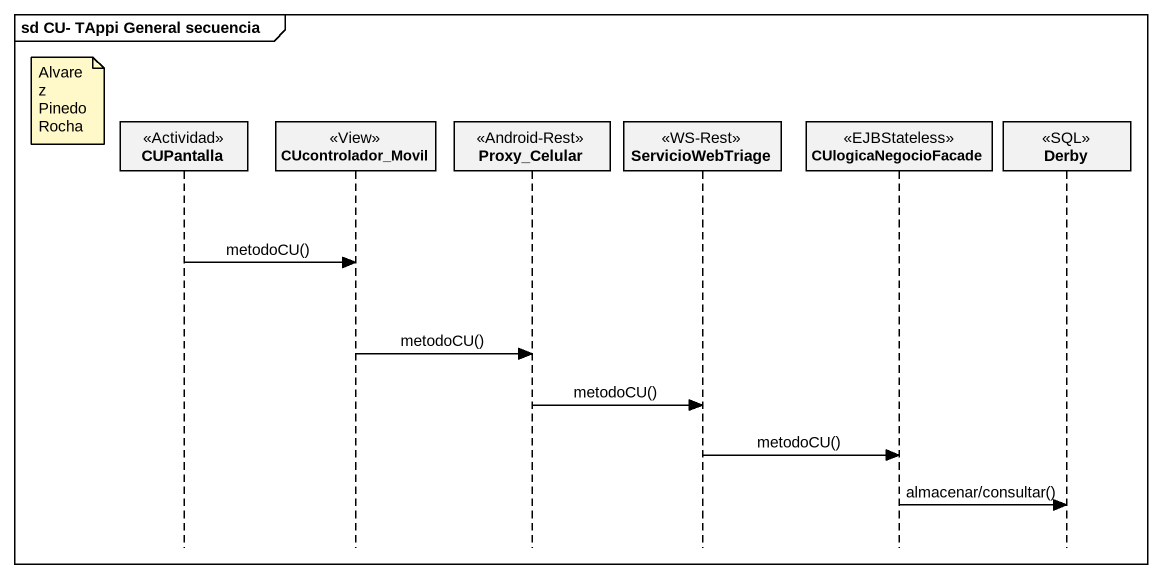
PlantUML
@startuml
mainframe sd CU- TAppi General secuencia
hide footbox
participant CUPantalla <<Actividad>>
participant CUcontrolador_Movil <<View>>
participant Proxy_Celular <<Android-Rest>>
participant ServicioWebTriage <<WS-Rest>>
participant CUlogicaNegocioFacade <<EJBStateless>>
participant Derby <<SQL>>

note left of CUPantalla
  Alvarez
  Pinedo
  Rocha
end note
CUPantalla -> CUcontrolador_Movil : metodoCU()
CUcontrolador_Movil -> Proxy_Celular : metodoCU()
Proxy_Celular -> ServicioWebTriage : metodoCU()
ServicioWebTriage -> CUlogicaNegocioFacade : metodoCU()
CUlogicaNegocioFacade -> Derby : almacenar/consultar()
@enduml
